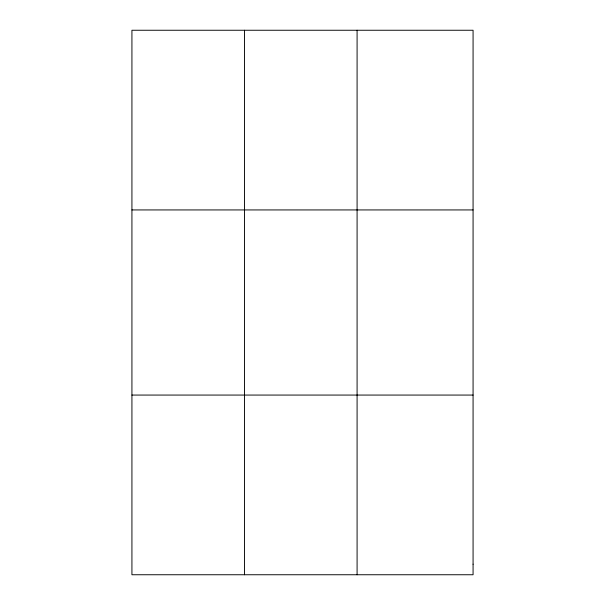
<?xml version="1.0" encoding="UTF-8"?>
<svg xmlns="http://www.w3.org/2000/svg" width="605" height="605" viewBox="0 0 605 605"><rect width="100%" height="100%" fill="white"/><g stroke="black" fill="none" stroke-linecap="round" stroke-linejoin="round"><path stroke-width="0.91" d="M244.503 30.25L244.503 574.75M357.086 30.25L357.086 574.75M131.928 209.935L473.072 209.935M131.928 395.065L473.072 395.065M473.072 564.178L473.072 574.75L131.928 574.75L131.928 30.25L473.072 30.25L473.072 564.178"/></g></svg>
